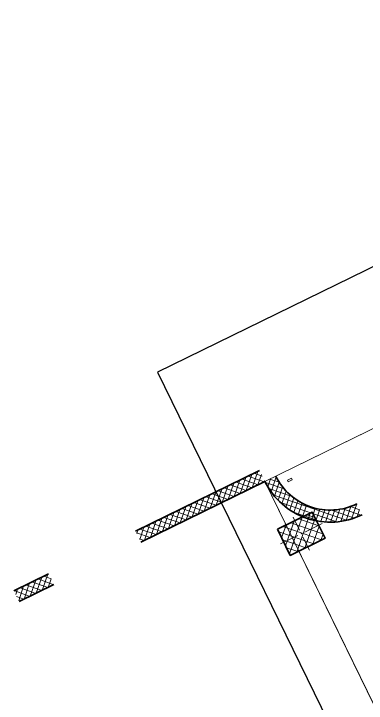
# Model space of a CAD drawing. Header units: metres. Extents: x 7511783 to 7512372, y 4692307 to 4692611.
# Drawn here: x 7512261.59 to 7512268.87, y 4692547.16 to 4692561.39 of the extents above; entities that cross this region are included whole.
import ezdxf

# ---------------------------------------------------------------- set-up
doc = ezdxf.new("R2010")
doc.units = ezdxf.units.M
for name, color, linetype, lineweight in [('A - Muret', 7, 'Continuous', 0), ('A - Muret_Pen_No__101', 252, 'Continuous', 0), ('A - Muret_Pen_No__7', 7, 'Continuous', 0), ('A - Pllaka Themel_Pen_No__42', 8, 'Continuous', 0), ('A - Shtyllat', 7, 'Continuous', 0), ('A - Shtyllat_Pen_No__1', 7, 'Continuous', 0), ('A1 - Bodrumi -1', 7, 'Continuous', 0), ('garazhat-netw-amiri - b1', 20, 'Continuous', 0), ('Structural - Bearing', 7, 'Continuous', 0), ('Structural - Bearing_Pen_No__20', 1, 'Continuous', 0), ('Structural - Bearing_Pen_No__21', 7, 'Continuous', 0)]:
    doc.layers.add(name, color=color, linetype=linetype, lineweight=lineweight)
pattern_1 = [(44.99999999999998, (0, 0), (-68.94290863686237, 68.94290863686243), []), (135.0000000000001, (0, 0), (68.94290863686219, 68.94290863686261), [])]

# ---------------------------------------------------------------- blocks, each defined once
blk = doc.blocks.new('Slab_1', base_point=(-1850.000000000003, -20500.83600967443))
at = {"layer": 'A - Pllaka Themel_Pen_No__42', "color": 8, "linetype": 'Continuous', "lineweight": 25, "flags": 128}
blk.add_lwpolyline([(-1850.000000000003, -20500.83600967443), (27400.0000000007, -20500.83534970144), (27400.0000000007, 1500), (-1000, 1500), (-999.9999999999992, -8550.830745419275), (-1850.000000000002, -8550.830745419275)], close=True, dxfattribs=at)
blk = doc.blocks.new('Wall_34', base_point=(4049.999999999994, -19000.83861859194))
at = {"layer": 'A - Muret_Pen_No__101', "linetype": 'Continuous', "lineweight": 13}
h = blk.add_hatch(dxfattribs=at)
h.set_pattern_fill('CONCRETE_BLOCK', color=252, style=0, pattern_type=2)
h.set_pattern_definition(pattern_1)
h.paths.add_polyline_path([(-1600.000000000003, -18750.83608199072), (-1600.000000000003, -19000.83609284267), (-799.9999821121047, -19000.83752410059), (-799.9999821121047, -18750.83641875729)])
h = blk.add_hatch(dxfattribs=at)
h.set_pattern_fill('CONCRETE_BLOCK', color=252, style=0, pattern_type=2)
h.set_pattern_definition(pattern_1)
h.paths.add_polyline_path([(4050.000110547347, -18750.83860774), (1200.00002051182, -18750.83734486536), (1200.00002051182, -19000.83752410059), (4050.000026355704, -19000.83861859194)])
at = {"layer": 'A - Muret_Pen_No__7', "color": 7, "linetype": 'Continuous', "lineweight": 35, "flags": 128}
for points in [[(-799.999982112113, -18750.83647397329), (-1600.000000000003, -18750.83612022176)], [(4050.000110547347, -18750.83861859197), (1200.000020511829, -18750.83735835211)], [(-1600.000000000003, -19000.83612022178), (-799.9999977638377, -19000.8364739733)], [(1199.99996572737, -19000.83735835211), (4049.999999999994, -19000.83861859194)]]:
    blk.add_lwpolyline(points, dxfattribs=at)
blk = doc.blocks.new('Wall_35', base_point=(4324.883329782709, -23450.38604232807))
at = {"layer": 'A - Muret_Pen_No__101', "linetype": 'Continuous', "lineweight": 13}
h = blk.add_hatch(dxfattribs=at)
h.set_pattern_fill('CONCRETE_BLOCK', color=252, style=0, pattern_type=2)
h.set_pattern_definition(pattern_1)
h.paths.add_polyline_path([(4324.883329782711, -23450.38604232808, 0.4142135623730955), (5824.862731304113, -24950.40664052381), (5824.866164360312, -24700.40664054738, -0.4142135623730958), (4574.883329759137, -23450.38947538426)])
at = {"layer": 'A - Muret_Pen_No__7', "color": 7, "linetype": 'Continuous', "lineweight": 35}
for centre, radius in [((5824.883329641277, -23450.40664066524), 1499.999999999997), ((5824.883329641281, -23450.40664066524), 1250.000000000001)]:
    blk.add_arc(centre, radius, 179.9992132014769, 269.999213201477, dxfattribs=at)
blk = doc.blocks.new('Column_1', base_point=(-58909.50201474628, 206624.0072372175))
at = {"layer": 'Structural - Bearing', "linetype": 'Continuous', "lineweight": 0}
h = blk.add_hatch(dxfattribs=at)
h.set_pattern_fill('CONCRETE_BLOCK', color=18, style=0, pattern_type=2)
h.set_pattern_definition([(44.99999999999998, (0, 0), (-91.92387818248316, 91.92387818248324), []), (135.0000000000001, (0, 0), (91.9238781824829, 91.92387818248349), [])])
h.paths.add_polyline_path([(-59309.50201474628, 206924.0072372175), (-59309.50201474628, 206324.0072372175), (-58509.50201474628, 206324.0072372175), (-58509.50201474628, 206924.0072372175)])
at = {"layer": 'Structural - Bearing_Pen_No__20', "color": 1, "linetype": 'Continuous', "lineweight": 0}
for p, q in [((-58909.50201474628, 206704.0072372175), (-58909.50201474628, 207004.0072372175)), ((-58989.50201474628, 206624.0072372175), (-59389.50201474628, 206624.0072372175)), ((-58829.50201474629, 206624.0072372175), (-58429.50201474629, 206624.0072372175)), ((-58909.50201474628, 206544.0072372175), (-58909.50201474628, 206244.0072372175))]:
    blk.add_line(p, q, dxfattribs=at)
blk.add_point((-58909.50201474628, 206624.0072372175), dxfattribs=at)
at = {"layer": 'Structural - Bearing_Pen_No__21', "color": 7, "linetype": 'Continuous', "lineweight": 35, "flags": 128}
blk.add_lwpolyline([(-59309.50201474628, 206924.0072372175), (-59309.50201474628, 206324.0072372175), (-58509.50201474628, 206324.0072372175), (-58509.50201474628, 206924.0072372175)], close=True, dxfattribs=at)
blk = doc.blocks.new('Column_2', base_point=(47.50000000000142, 14980))
at = {"layer": 'A - Shtyllat_Pen_No__1', "color": 7, "linetype": 'Continuous', "lineweight": 13, "flags": 128}
blk.add_lwpolyline([(1.4377e-12, 15000), (1.4266e-12, 14960), (95.00000000000142, 14960), (95.00000000000144, 15000)], close=True, dxfattribs=at)

msp = doc.modelspace()

# ---------------------------------------------------------------- linework, layer by layer
at = {"layer": 'garazhat-netw-amiri - b1', "color": 20, "linetype": 'Continuous', "lineweight": 0}
for p, q in [((7512270.771677845, 4692553.68869049), (7512266.773589828, 4692551.734773342)), ((7512266.773589828, 4692551.734773342), (7512269.495901359, 4692546.164403522))]:
    msp.add_line(p, q, dxfattribs=at)
at = {"layer": 'garazhat-netw-amiri - b1'}
msp.add_lwpolyline([(7512266.773589828, 4692551.734773342), (7512269.495901359, 4692546.164403522), (7512273.493989375, 4692548.11832067), (7512270.771677844, 4692553.68869049), (7512266.773589828, 4692551.734773342)], close=True, dxfattribs=at)

# ---------------------------------------------------------------- block references
at = {"layer": 'A - Muret', "color": 7, "lineweight": 35, "xscale": 0.001, "yscale": 0.001, "zscale": 0.001, "rotation": 26.04535599708318}
for name in ['Wall_35', 'Wall_34']:
    msp.add_blockref(name, (7512266.773589828, 4692551.734773342), dxfattribs=at)
at = {"layer": 'A - Shtyllat', "color": 7, "lineweight": 35, "xscale": 0.001, "yscale": 0.001, "zscale": 0.001, "rotation": 26.04535599708318}
for name, p in [('Column_2', (7512267.288168533, 4692551.763648183)), ('Column_1', (7512267.524086434, 4692550.654609075))]:
    msp.add_blockref(name, p, dxfattribs=at)
at = {"layer": 'A1 - Bodrumi -1', "color": 8, "linetype": 'Continuous', "lineweight": 25, "xscale": 0.001, "yscale": 0.001, "zscale": 0.001, "rotation": 26.04535599708318}
msp.add_blockref('Slab_1', (7512273.454398023, 4692533.85123144), dxfattribs=at)

doc.saveas('drawing.dxf')
